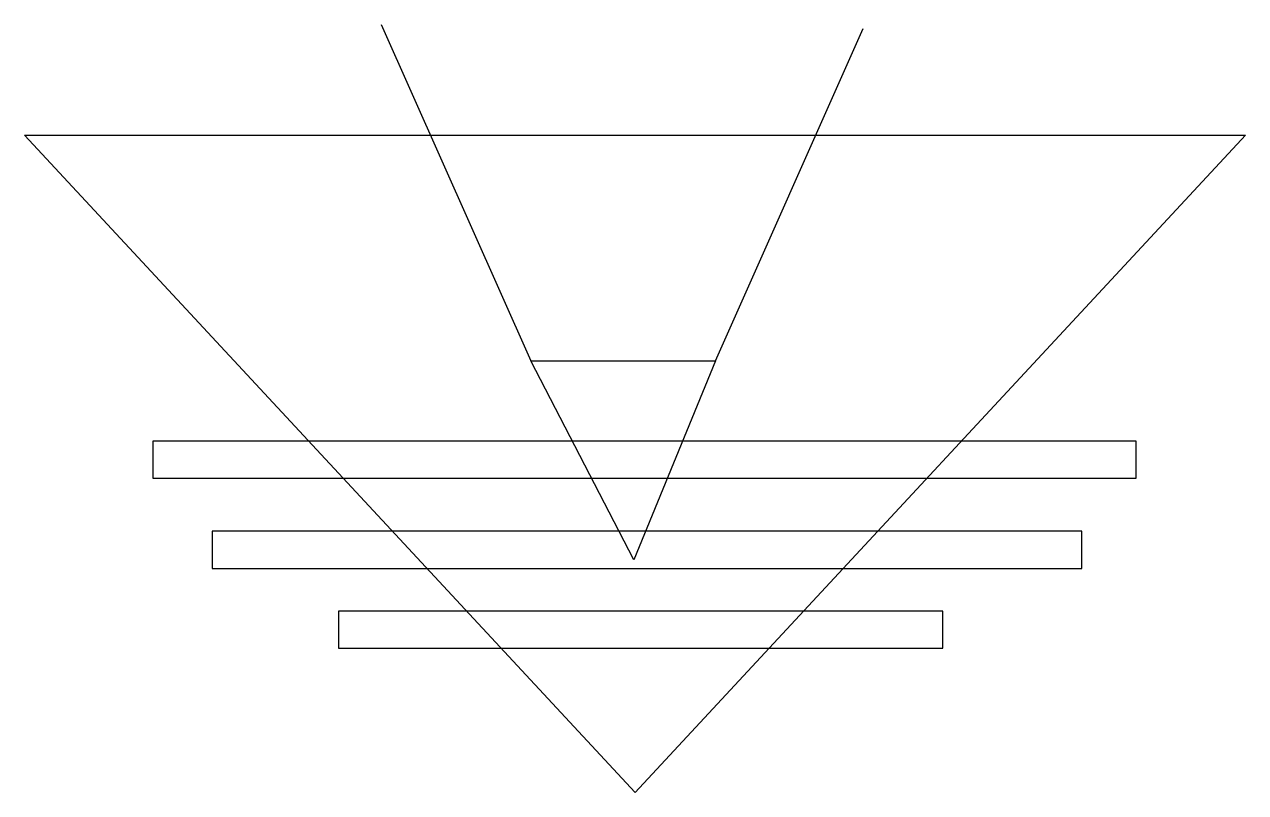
# Model space of a CAD drawing. Extents: x 1422 to 1715, y 2069 to 2253.
import ezdxf

# ---------------------------------------------------------------- set-up
doc = ezdxf.new("R2010")
doc.units = 0
doc.header["$MEASUREMENT"] = 0
for name, color, linetype in [('3', 3, 'CONTINUOUS'), ('4', 4, 'CONTINUOUS'), ('7', 7, 'CONTINUOUS')]:
    doc.layers.add(name, color=color, linetype=linetype)

msp = doc.modelspace()

# ---------------------------------------------------------------- linework, layer by layer
at = {"layer": '3'}
for p, q in [((1508.01, 2252.9), (1543.86, 2172.25)), ((1588.17, 2172.25), (1623.55, 2251.89))]:
    msp.add_line(p, q, dxfattribs=at)
at = {"layer": '4'}
msp.add_lwpolyline([(1422.46, 2226.31), (1715.27, 2226.31), (1568.87, 2068.73)], close=True, dxfattribs=at)
at = {"layer": '7'}
for points in [[(1568.58, 2124.54), (1543.86, 2172.25), (1588.17, 2172.25)], [(1689.01, 2152.99), (1453.26, 2152.99), (1453.26, 2144.08), (1689.01, 2144.08)], [(1676.03, 2131.37), (1467.47, 2131.37), (1467.47, 2122.46), (1676.03, 2122.46)], [(1642.68, 2112.24), (1497.75, 2112.24), (1497.75, 2103.32), (1642.68, 2103.32)]]:
    msp.add_lwpolyline(points, close=True, dxfattribs=at)

doc.saveas('drawing.dxf')
